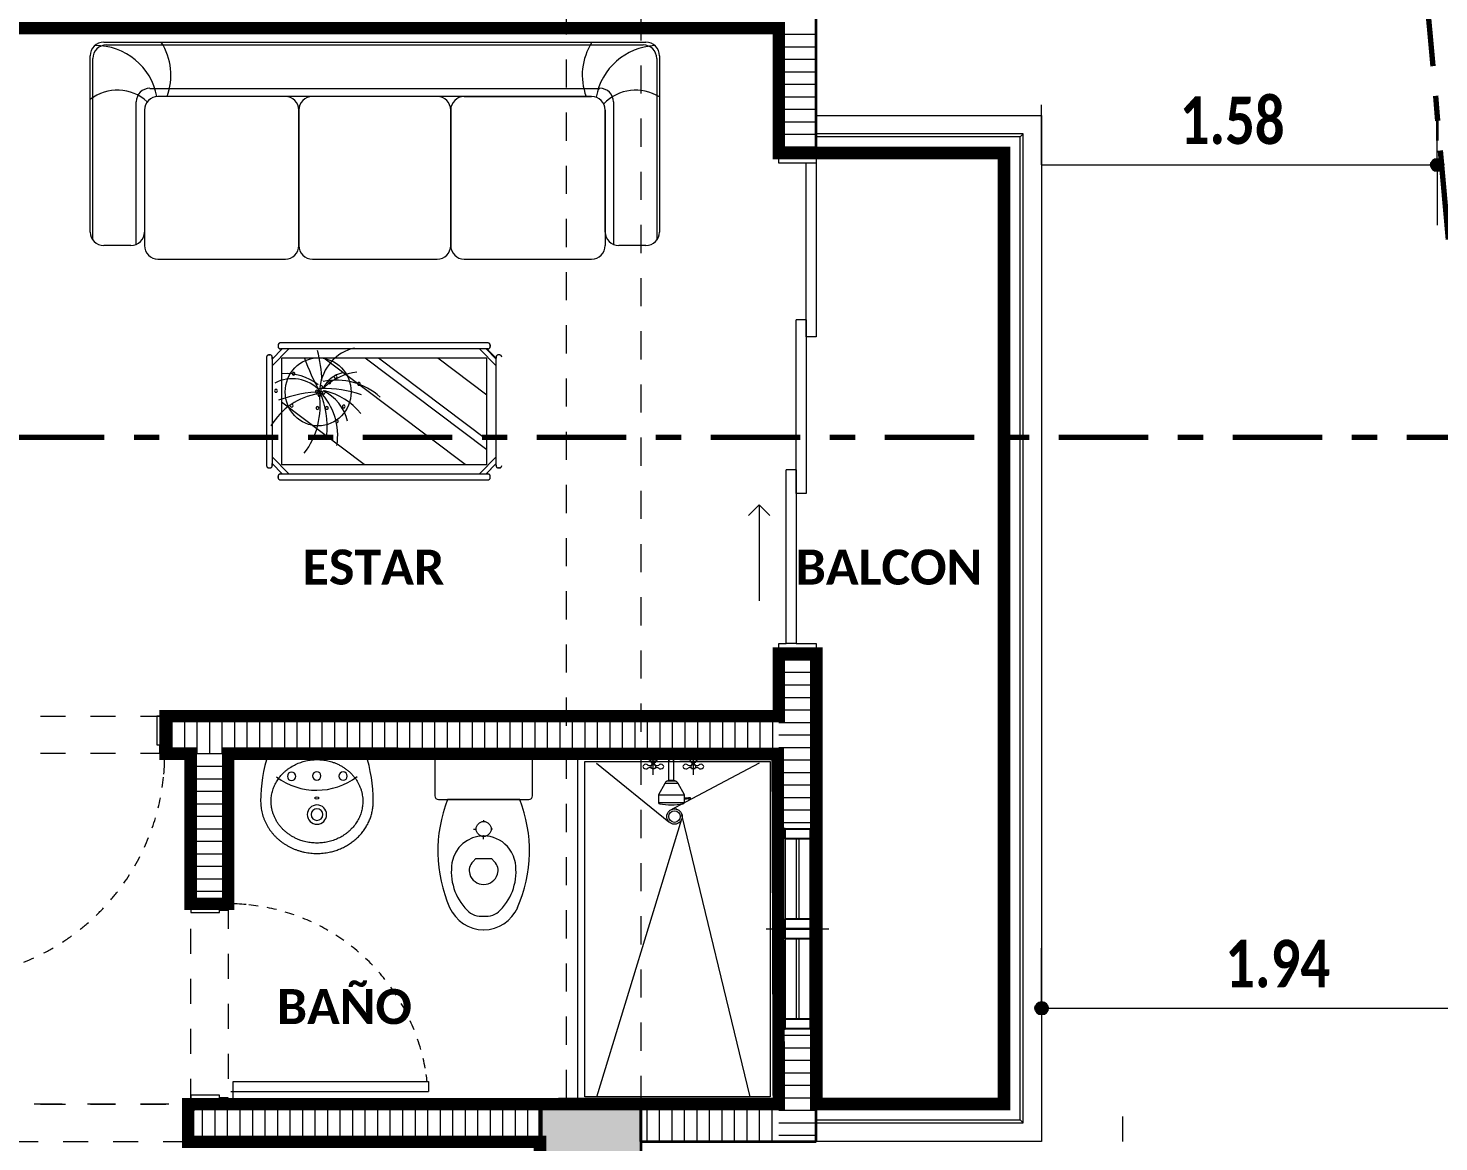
# Model space of a CAD drawing. Header units: metres. Extents: x -144 to 1000, y -717 to 29.
# Drawn here: x 844.81 to 850.45, y -557.42 to -552.97 of the extents above; entities that cross this region are included whole.
import ezdxf

# ---------------------------------------------------------------- set-up
doc = ezdxf.new("R2010")
doc.units = ezdxf.units.M
for name, pattern in [('Basculante', [0.11625, 0.075, -0.04125]), ('basculante modificado', [0.18, 0.1125, -0.0675]), ('Dash Dot 3_16_', [0.595313, 0.357187, -0.119063, 0, -0.119063]), ('Trazo', [0.45, 0.225, -0.225])]:
    doc.linetypes.add(name, pattern=pattern)
doc.layers.get('0').update_dxf_attribs({"color": 1})
doc.layers.add('00-MEDICION', color=30, linetype='Continuous')
for name, color, linetype, lineweight in [('A-ANNO-DIMS', 1, 'Continuous', 9), ('A-DETL', 1, 'Continuous', 9), ('A-DETL-GENF', 1, 'Continuous', 9), ('A-DETL-MEDM', 1, 'Continuous', 30), ('A-DOOR', 1, 'Continuous', 9), ('A-DOOR-FRAM', 1, 'Continuous', 9), ('A-DOOR-HDLN', 1, 'Trazo', 20), ('A-FLOR-HRAL', 1, 'Continuous', 9), ('A-GLAZ', 1, 'Continuous', 9), ('A-WALL', 4, 'Continuous', 9), ('G-ANNO-SYMB', 1, 'Continuous', 9), ('G-ANNO-TEXT', 2, 'Continuous', 9), ('I-FURN', 2, 'Continuous', 9), ('P-SANR-FIXT', 1, 'Continuous', 9), ('S-COLS', 7, 'Continuous', 9)]:
    doc.layers.add(name, color=color, linetype=linetype, lineweight=lineweight)
doc.layers.add('A-WALL-PATT', color=7, linetype='Continuous', lineweight=35, true_color=0x9c9c9c)
doc.styles.add('Calibri_B', font='calibrib.ttf', dxfattribs={"height": 0.165})
doc.styles.add('Calibri_B_7', font='calibrib.ttf', dxfattribs={"width": 0.8, "height": 0.18})

# ---------------------------------------------------------------- blocks, each defined once
blk = doc.blocks.new('H')
at = {"layer": 'S-COLS', "true_color": 0x5c5c5c}
h = blk.add_hatch(color=251, dxfattribs=at)
h.paths.add_polyline_path([(850.9115, -509.2755), (851.4115, -509.2755), (851.4115, -508.3755), (850.9115, -508.3755), (850.9115, -508.8647)])
h.paths.add_polyline_path([(833.1867, -509.2755), (833.6117, -509.2755), (833.6117, -508.3755), (833.1117, -508.3755), (833.1117, -509.2755), (833.1239, -509.2755)])
h.paths.add_polyline_path([(841.3117, -509.2754), (841.3117, -508.3754), (840.8117, -508.3754), (840.8117, -509.2754)])
h.paths.add_polyline_path([(847.6117, -501.5754), (847.6118, -501.5754), (847.6115, -498.4254), (847.1118, -498.4255), (847.1118, -501.5754), (847.4617, -501.5754)])
h.paths.add_polyline_path([(833.4615, -501.5754), (833.6116, -501.5754), (833.6116, -500.8755), (833.1116, -500.8755), (833.1116, -501.5754), (833.4596, -501.5754)])
h.paths.add_polyline_path([(839.0113, -501.5754), (839.0117, -501.5752), (839.0113, -501.0755), (837.3115, -501.0755), (837.3115, -498.9255), (839.0118, -498.9255), (839.0113, -498.4255), (837.0115, -498.4256), (837.0116, -501.5754), (838.8616, -501.5754)])
h.paths.add_polyline_path([(840.8117, -501.5754), (841.3117, -501.5754), (841.3117, -500.6754), (840.8117, -500.6754), (840.8117, -501.4679)])
h.paths.add_polyline_path([(851.0118, -501.5754), (851.4118, -501.5754), (851.4118, -500.8755), (851.0118, -500.8755), (851.0118, -501.4679)])
h.paths.add_polyline_path([(841.1617, -499.3255), (841.3118, -499.3255), (841.3118, -498.4255), (840.8118, -498.4255), (840.8118, -499.3255), (841.0117, -499.3255)])
h.paths.add_polyline_path([(833.1115, -499.1255), (833.6115, -499.1255), (833.6115, -498.4244), (833.1115, -498.4255), (833.1115, -498.636)])
h.paths.add_polyline_path([(851.2874, -499.1255), (851.4118, -499.1255), (851.4118, -498.4244), (851.0118, -498.4255), (851.0118, -499.1255), (851.2617, -499.1255)])
h.paths.add_polyline_path([(841.0117, -490.4255), (841.3117, -490.4255), (841.3117, -489.5255), (840.8117, -489.5255), (840.8117, -490.4255)])
h.paths.add_polyline_path([(851.4117, -490.4255), (851.4117, -489.5255), (850.9117, -489.5255), (850.9117, -490.4255), (851.3467, -490.4255)])
h.paths.add_polyline_path([(833.3117, -489.8255), (834.2117, -489.8255), (834.2117, -489.3255), (833.3117, -489.3255), (833.3117, -489.7155)])
at = {"layer": 'A-DETL', "color": 7, "linetype": 'Dash Dot 3_16_', "lineweight": 70}
blk.add_line((853.8068, -485.6102), (856.2072, -512.684), dxfattribs=at)
at = {"layer": 'A-DETL', "color": 7, "linetype": 'basculante modificado'}
for p, q in [((851.1117, -490.4255), (851.1117, -498.4244)), ((851.4117, -498.4244), (851.4117, -490.4255)), ((851.0111, -498.4254), (847.6117, -498.4254))]:
    blk.add_line(p, q, dxfattribs=at)
at = {"layer": 'A-DETL', "color": 253, "true_color": 0xb6b6b6}
for p, q in [((852.1116, -495.0755), (852.1116, -495.1755)), ((853.3356, -498.4744), (853.3356, -498.5744))]:
    blk.add_line(p, q, dxfattribs=at)
at = {"layer": 'A-DETL-GENF', "linetype": 'Basculante'}
for p, q in [((848.6116, -496.8744), (849.5116, -496.8744)), ((849.5116, -496.8744), (849.5116, -497.0244)), ((849.5116, -497.0244), (848.6116, -497.0244)), ((849.6116, -498.4244), (849.6116, -497.6244)), ((849.6116, -497.6244), (849.7616, -497.6244)), ((849.7616, -497.6244), (849.7616, -498.4244)), ((848.6116, -498.4254), (849.6016, -498.4254)), ((849.7616, -498.4244), (849.6116, -498.4244)), ((849.6016, -498.5754), (848.6116, -498.5754))]:
    blk.add_line(p, q, dxfattribs=at)
at = {"layer": 'A-DETL-GENF', "lineweight": 25}
for p, q in [((851.9867, -497.3244), (852.0867, -497.3244)), ((851.9867, -497.3644), (851.9867, -497.3244)), ((852.0867, -497.3244), (852.0867, -497.3644)), ((852.0867, -497.3644), (851.9867, -497.3644)), ((851.9867, -497.6844), (852.0867, -497.6844)), ((851.9867, -497.7244), (851.9867, -497.6844)), ((851.9867, -497.7244), (852.0867, -497.7244)), ((851.9867, -497.7644), (851.9867, -497.7244)), ((852.0867, -497.7244), (851.9867, -497.7244)), ((852.0867, -497.6844), (852.0867, -497.7244)), ((852.0867, -497.7244), (852.0867, -497.7644)), ((852.0867, -497.7644), (851.9867, -497.7644)), ((851.9867, -498.0844), (852.0867, -498.0844)), ((851.9867, -498.1244), (851.9867, -498.0844)), ((852.0867, -498.1244), (851.9867, -498.1244)), ((852.0867, -498.0844), (852.0867, -498.1244))]:
    blk.add_line(p, q, dxfattribs=at)
at = {"layer": 'A-DETL-GENF'}
for p, q in [((851.9867, -497.3644), (851.9867, -497.6844)), ((852.0317, -497.3644), (852.0317, -497.6844)), ((852.0417, -497.3644), (852.0417, -497.6844)), ((852.0867, -497.3644), (852.0867, -497.6844)), ((851.9867, -497.7644), (851.9867, -498.0844)), ((852.0317, -497.7644), (852.0317, -498.0844)), ((852.0417, -497.7644), (852.0417, -498.0844)), ((852.0867, -497.7644), (852.0867, -498.0844))]:
    blk.add_line(p, q, dxfattribs=at)
at = {"layer": 'A-DETL-MEDM'}
blk.add_line((849.6016, -498.4254), (849.6016, -498.5754), dxfattribs=at)
at = {"layer": 'A-DOOR'}
for p, q in [((851.8831, -496.03), (851.8406, -496.0725)), ((851.8831, -496.03), (851.9255, -496.0725)), ((851.8831, -496.03), (851.8831, -496.4134)), ((849.7616, -498.4244), (849.6116, -498.4244))]:
    blk.add_line(p, q, dxfattribs=at)
at = {"layer": 'A-DOOR', "lineweight": 15}
for p, q in [((849.7816, -498.3344), (850.5616, -498.3344)), ((849.7816, -498.4094), (849.7816, -498.3344)), ((850.5616, -498.3344), (850.5616, -498.3744)), ((849.7716, -498.3744), (850.5616, -498.3744)), ((849.7716, -498.4094), (849.7816, -498.4094)), ((849.7716, -498.4244), (849.7716, -498.4094))]:
    blk.add_line(p, q, dxfattribs=at)
at = {"layer": 'A-DOOR'}
for centre, radius, start, end in [((848.6131, -497.0265), 0.8947, 354.8602, 0), ((848.6131, -497.0265), 0.8947, 351.4009, 354.0571), ((848.6131, -497.0265), 0.8947, 346.0919, 348.7462), ((848.6131, -497.0265), 0.8947, 340.7809, 343.4371), ((848.6131, -497.0265), 0.8947, 335.4605, 338.1223), ((848.6131, -497.0265), 0.8947, 330.1233, 332.7944), ((848.6131, -497.0265), 0.8947, 324.7622, 327.4462), ((848.6131, -497.0265), 0.8947, 319.3702, 322.0705), ((849.7616, -498.4244), 0.8, 84.8602, 90), ((848.6131, -497.0265), 0.8947, 313.9406, 316.6605), ((849.7616, -498.4244), 0.8, 81.4009, 84.0571), ((849.7616, -498.4244), 0.8, 76.0919, 78.7462), ((849.7616, -498.4244), 0.8, 70.7809, 73.4371), ((849.7616, -498.4244), 0.8, 65.4605, 68.1223), ((848.6131, -497.0265), 0.8947, 308.4672, 311.2097), ((849.7616, -498.4244), 0.8, 60.1233, 62.7944), ((848.6131, -497.0265), 0.8947, 302.9441, 305.7122), ((849.7616, -498.4244), 0.8, 54.7622, 57.4462), ((849.7616, -498.4244), 0.8, 49.3702, 52.0705), ((848.6131, -497.0265), 0.8947, 291.7283, 294.5549), ((848.6131, -497.0265), 0.8947, 297.366, 300.1622), ((849.7616, -498.4244), 0.8, 43.9406, 46.6605), ((849.7616, -498.4244), 0.8, 38.4672, 41.2097), ((849.7616, -498.4244), 0.8, 32.9441, 35.7122), ((849.7616, -498.4244), 0.8, 27.366, 30.1622), ((849.7616, -498.4244), 0.8, 21.7283, 24.5549), ((849.7616, -498.4244), 0.8, 15.8316, 18.8857), ((849.7616, -498.4244), 0.8, 10.2582, 13.1511), ((849.7616, -498.4244), 0.8, 10.2582, 13.1511), ((849.7616, -498.4244), 0.8, 6.4594, 8.45)]:
    blk.add_arc(centre, radius, start, end, dxfattribs=at)
at = {"layer": 'A-DOOR-FRAM'}
for p, q in [((851.9617, -494.6644), (851.9617, -494.6244)), ((852.1117, -494.6244), (852.1117, -494.6644)), ((852.0717, -494.6644), (851.9617, -494.6644)), ((851.9617, -496.5844), (851.9917, -496.5844)), ((851.9617, -496.6244), (851.9617, -496.5844)), ((852.0317, -496.5844), (852.1117, -496.5844)), ((852.1117, -496.5844), (852.1117, -496.6244)), ((849.5116, -496.8744), (849.4766, -496.8744)), ((849.4766, -496.8744), (849.4766, -496.9894)), ((849.4766, -496.9894), (849.4866, -496.9894)), ((849.4866, -496.9894), (849.4866, -497.0244)), ((849.4866, -497.0244), (849.5116, -497.0244)), ((849.6116, -497.6244), (849.6116, -497.6594)), ((849.7616, -497.6494), (849.7616, -497.6244)), ((849.6116, -497.6594), (849.7266, -497.6594)), ((849.7266, -497.6594), (849.7266, -497.6494)), ((849.7266, -497.6494), (849.7616, -497.6494)), ((849.6116, -498.3894), (849.6116, -498.4244)), ((849.7266, -498.3894), (849.6116, -498.3894)), ((849.7266, -498.3994), (849.7266, -498.3894)), ((849.7616, -498.3994), (849.7266, -498.3994)), ((849.7616, -498.4244), (849.7616, -498.3994))]:
    blk.add_line(p, q, dxfattribs=at)
at = {"layer": 'A-DOOR-FRAM', "lineweight": 5}
for p, q in [((852.0717, -495.3586), (852.0717, -494.6644)), ((852.1117, -494.6644), (852.0717, -494.6644)), ((852.1117, -494.6644), (852.1117, -495.3586)), ((852.0317, -495.9853), (852.0317, -495.2911)), ((852.0717, -495.2911), (852.0317, -495.2911)), ((852.0717, -495.2911), (852.0717, -495.9853)), ((852.1117, -495.3586), (852.0717, -495.3586)), ((851.9917, -496.5844), (851.9917, -495.8903)), ((852.0317, -495.8903), (851.9917, -495.8903)), ((852.0317, -495.8903), (852.0317, -496.5844)), ((852.0717, -495.9853), (852.0317, -495.9853)), ((852.0317, -496.5844), (851.9917, -496.5844))]:
    blk.add_line(p, q, dxfattribs=at)
at = {"layer": 'A-DOOR-HDLN'}
for p, q in [((849.5116, -496.8744), (849.5116, -497.0244)), ((849.6116, -497.6244), (849.7616, -497.6244))]:
    blk.add_line(p, q, dxfattribs=at)
at = {"layer": 'A-FLOR-HRAL'}
for p, q in [((852.9378, -494.5484), (852.1117, -494.5484)), ((852.9258, -494.5604), (852.1117, -494.5604)), ((852.9258, -494.5604), (852.9378, -494.5484)), ((852.9258, -498.4884), (852.9258, -494.5604)), ((852.9378, -498.5004), (852.9378, -494.5484)), ((852.1117, -498.4884), (852.9258, -498.4884)), ((852.1117, -498.5004), (852.9378, -498.5004)), ((852.9258, -498.4884), (852.9378, -498.5004))]:
    blk.add_line(p, q, dxfattribs=at)
at = {"layer": 'A-GLAZ'}
for p, q in [((852.0867, -497.3244), (851.9867, -497.3244)), ((851.9867, -497.3244), (851.9867, -497.7244)), ((852.0867, -497.7244), (852.0867, -497.3244)), ((851.9117, -497.7244), (852.1617, -497.7244)), ((852.0867, -497.7244), (851.9867, -497.7244)), ((851.9867, -497.7244), (851.9867, -498.1244)), ((852.0867, -497.7244), (851.9867, -497.7244)), ((852.0867, -498.1244), (852.0867, -497.7244)), ((852.0867, -498.1244), (851.9867, -498.1244))]:
    blk.add_line(p, q, dxfattribs=at)
at = {"layer": 'A-WALL', "lineweight": 35}
for p, q in [((852.1117, -494.6244), (852.1117, -493.8257)), ((848.8128, -494.1257), (851.9617, -494.1257)), ((851.9617, -494.1257), (851.9617, -494.6244)), ((851.9617, -494.6244), (852.1117, -494.6244)), ((851.9617, -496.6244), (851.9617, -496.8744)), ((852.1117, -496.6244), (851.9617, -496.6244)), ((852.1117, -497.3244), (852.1117, -496.6244)), ((851.9617, -496.8744), (849.5116, -496.8744)), ((849.5116, -496.8744), (849.5116, -497.0244)), ((849.5116, -497.0244), (849.6116, -497.0244)), ((849.6116, -497.0244), (849.6116, -497.6244)), ((849.7616, -497.0244), (851.9617, -497.0244)), ((849.7616, -497.6244), (849.7616, -497.0244)), ((851.9617, -497.0244), (851.9617, -497.3244)), ((851.9617, -497.3244), (851.9867, -497.3244)), ((852.0867, -497.3244), (852.1117, -497.3244)), ((849.6116, -497.6244), (849.7616, -497.6244)), ((851.9617, -498.1244), (851.9617, -498.4244)), ((851.9867, -498.1244), (851.9617, -498.1244)), ((852.1117, -498.1244), (852.0867, -498.1244)), ((852.1117, -498.5744), (852.1117, -498.1244)), ((849.6116, -498.4254), (849.6016, -498.4254)), ((849.6116, -498.4244), (849.6116, -498.4254)), ((849.7616, -498.4244), (849.6116, -498.4244)), ((849.7616, -498.4254), (849.7616, -498.4244)), ((851.0074, -498.4254), (849.7616, -498.4254)), ((851.0074, -498.5754), (851.0074, -498.4254)), ((851.9617, -498.4244), (851.4091, -498.4244)), ((851.4091, -498.4244), (851.4091, -498.5744)), ((849.6016, -498.5754), (851.0074, -498.5754)), ((851.4091, -498.5744), (852.1117, -498.5744))]:
    blk.add_line(p, q, dxfattribs=at)
at = {"layer": 'A-WALL'}
for p, q in [((852.1117, -494.4744), (853.0118, -494.4744)), ((853.0118, -494.4744), (853.0118, -498.5744)), ((852.8618, -494.6244), (852.1117, -494.6244)), ((852.8618, -498.4244), (852.8618, -494.6244)), ((851.9617, -498.1244), (851.9617, -497.3244)), ((852.1117, -497.3244), (852.1117, -498.1244)), ((852.1117, -498.4244), (852.8618, -498.4244)), ((853.0118, -498.5744), (852.1117, -498.5744))]:
    blk.add_line(p, q, dxfattribs=at)
at = {"layer": 'A-WALL-PATT', "color": 8, "lineweight": 5, "true_color": 0x727272}
for p, q in [((851.9617, -494.1496), (852.1117, -494.1496)), ((851.9617, -494.1996), (852.1117, -494.1996)), ((851.9617, -494.2496), (852.1117, -494.2496)), ((851.9617, -494.2996), (852.1117, -494.2996)), ((851.9617, -494.3496), (852.1117, -494.3496)), ((851.9617, -494.3996), (852.1117, -494.3996)), ((851.9617, -494.4496), (852.1117, -494.4496)), ((851.9617, -494.4996), (852.1117, -494.4996)), ((851.9617, -494.5496), (852.1117, -494.5496)), ((851.9617, -494.5996), (852.1117, -494.5996)), ((851.9617, -496.6496), (852.1117, -496.6496)), ((851.9617, -496.6996), (852.1117, -496.6996)), ((851.9617, -496.7496), (852.1117, -496.7496)), ((851.9617, -496.7996), (852.1117, -496.7996)), ((849.5363, -496.8744), (849.5363, -497.0244)), ((849.5863, -496.8744), (849.5863, -497.0244)), ((849.6363, -496.8744), (849.6363, -497.0244)), ((849.6863, -496.8744), (849.6863, -497.0244)), ((849.7363, -496.8744), (849.7363, -497.0244)), ((849.7863, -496.8744), (849.7863, -497.0244)), ((849.8363, -496.8744), (849.8363, -497.0244)), ((849.8863, -496.8744), (849.8863, -497.0244)), ((849.9363, -496.8744), (849.9363, -497.0244)), ((849.9863, -496.8744), (849.9863, -497.0244)), ((850.0363, -496.8744), (850.0363, -497.0244)), ((850.0863, -496.8744), (850.0863, -497.0244)), ((850.1363, -496.8744), (850.1363, -497.0244)), ((850.1863, -496.8744), (850.1863, -497.0244)), ((850.2363, -496.8744), (850.2363, -497.0244)), ((850.2863, -496.8744), (850.2863, -497.0244)), ((850.3363, -496.8744), (850.3363, -497.0244)), ((850.3863, -496.8744), (850.3863, -497.0244)), ((850.4363, -496.8744), (850.4363, -497.0244)), ((850.4863, -496.8744), (850.4863, -497.0244)), ((850.5363, -496.8744), (850.5363, -497.0244)), ((850.5863, -496.8744), (850.5863, -497.0244)), ((850.6363, -496.8744), (850.6363, -497.0244)), ((850.6863, -496.8744), (850.6863, -497.0244)), ((850.7363, -496.8744), (850.7363, -497.0244)), ((850.7863, -496.8744), (850.7863, -497.0244)), ((850.8363, -496.8744), (850.8363, -497.0244)), ((850.8863, -496.8744), (850.8863, -497.0244)), ((850.9363, -496.8744), (850.9363, -497.0244)), ((850.9863, -496.8744), (850.9863, -497.0244)), ((851.0363, -496.8744), (851.0363, -497.0244)), ((851.0863, -496.8744), (851.0863, -497.0244)), ((851.1363, -496.8744), (851.1363, -497.0244)), ((851.1863, -496.8744), (851.1863, -497.0244)), ((851.2363, -496.8744), (851.2363, -497.0244)), ((851.2863, -496.8744), (851.2863, -497.0244)), ((851.3363, -496.8744), (851.3363, -497.0244)), ((851.3863, -496.8744), (851.3863, -497.0244)), ((851.4363, -496.8744), (851.4363, -497.0244)), ((851.4863, -496.8744), (851.4863, -497.0244)), ((851.5363, -496.8744), (851.5363, -497.0244)), ((851.5863, -496.8744), (851.5863, -497.0244)), ((851.6363, -496.8744), (851.6363, -497.0244)), ((851.6863, -496.8744), (851.6863, -497.0244)), ((851.7363, -496.8744), (851.7363, -497.0244)), ((851.7863, -496.8744), (851.7863, -497.0244)), ((851.8363, -496.8744), (851.8363, -497.0244)), ((851.8863, -496.8744), (851.8863, -497.0244)), ((851.9363, -496.8744), (851.9363, -497.0244)), ((851.9617, -496.8496), (852.1117, -496.8496)), ((851.9617, -496.8996), (852.1117, -496.8996)), ((851.9617, -496.9496), (852.1117, -496.9496)), ((851.9617, -496.9996), (852.1117, -496.9996)), ((849.6116, -497.0246), (849.7616, -497.0246)), ((851.9617, -497.0496), (852.1117, -497.0496)), ((849.6116, -497.0746), (849.7616, -497.0746)), ((851.9617, -497.0996), (852.1117, -497.0996)), ((849.6116, -497.1246), (849.7616, -497.1246)), ((849.6116, -497.1746), (849.7616, -497.1746)), ((851.9617, -497.1496), (852.1117, -497.1496)), ((849.6116, -497.2246), (849.7616, -497.2246)), ((851.9617, -497.1996), (852.1117, -497.1996)), ((849.6116, -497.2746), (849.7616, -497.2746)), ((851.9617, -497.2496), (852.1117, -497.2496)), ((849.6116, -497.3246), (849.7616, -497.3246)), ((851.9617, -497.2996), (852.1117, -497.2996)), ((849.6116, -497.3746), (849.7616, -497.3746)), ((849.6116, -497.4246), (849.7616, -497.4246)), ((849.6116, -497.4746), (849.7616, -497.4746)), ((849.6116, -497.5246), (849.7616, -497.5246)), ((849.6116, -497.5746), (849.7616, -497.5746)), ((851.9617, -498.1496), (852.1117, -498.1496)), ((851.9617, -498.1996), (852.1117, -498.1996)), ((851.9617, -498.2496), (852.1117, -498.2496)), ((851.9617, -498.2996), (852.1117, -498.2996)), ((851.9617, -498.3496), (852.1117, -498.3496)), ((851.9617, -498.3996), (852.1117, -498.3996)), ((849.6093, -498.5754), (849.6093, -498.4255)), ((849.6593, -498.5754), (849.6593, -498.4255)), ((849.7093, -498.5754), (849.7093, -498.4255)), ((849.7593, -498.5754), (849.7593, -498.4255)), ((849.8093, -498.5754), (849.8093, -498.4255)), ((849.8593, -498.5754), (849.8593, -498.4255)), ((849.9093, -498.5754), (849.9093, -498.4255)), ((849.9593, -498.5754), (849.9593, -498.4255)), ((850.0093, -498.5754), (850.0093, -498.4255)), ((850.0593, -498.5754), (850.0593, -498.4255)), ((850.1093, -498.5754), (850.1093, -498.4255)), ((850.1593, -498.5754), (850.1593, -498.4255)), ((850.2093, -498.5754), (850.2093, -498.4255)), ((850.2593, -498.5754), (850.2593, -498.4255)), ((850.3093, -498.5754), (850.3093, -498.4255)), ((850.3593, -498.5754), (850.3593, -498.4255)), ((850.4093, -498.5754), (850.4093, -498.4255)), ((850.4593, -498.5754), (850.4593, -498.4255)), ((850.5093, -498.5754), (850.5093, -498.4255)), ((850.5593, -498.5754), (850.5593, -498.4255)), ((850.6093, -498.5754), (850.6093, -498.4254)), ((850.6593, -498.5754), (850.6593, -498.4254)), ((850.7093, -498.5754), (850.7093, -498.4254)), ((850.7593, -498.5754), (850.7593, -498.4254)), ((850.8093, -498.5754), (850.8093, -498.4254)), ((850.8593, -498.5754), (850.8593, -498.4254)), ((850.9093, -498.5754), (850.9093, -498.4254)), ((850.9593, -498.5754), (850.9593, -498.4254)), ((851.4353, -498.5744), (851.4353, -498.4254)), ((851.4853, -498.5744), (851.4853, -498.4254)), ((851.5353, -498.5744), (851.5353, -498.4253)), ((851.5853, -498.5744), (851.5853, -498.4252)), ((851.6353, -498.5744), (851.6353, -498.4251)), ((851.6853, -498.5744), (851.6853, -498.425)), ((851.7353, -498.5744), (851.7353, -498.4249)), ((851.7853, -498.5744), (851.7853, -498.4248)), ((851.8353, -498.5744), (851.8353, -498.4247)), ((851.8853, -498.5744), (851.8853, -498.4246)), ((851.9353, -498.5744), (851.9353, -498.4245)), ((851.9617, -498.4496), (852.1117, -498.4496)), ((851.9617, -498.4996), (852.1117, -498.4996)), ((851.9617, -498.5496), (852.1117, -498.5496))]:
    blk.add_line(p, q, dxfattribs=at)
at = {"layer": 'G-ANNO-SYMB', "linetype": 'Dash Dot 3_16_', "lineweight": 70}
blk.add_line((846.8229, -495.7599), (855.6689, -495.7599), dxfattribs=at)
at = {"layer": 'I-FURN'}
for p, q in [((849.2642, -494.1818), (851.4305, -494.1818)), ((849.21, -494.9401), (849.21, -494.236)), ((849.275, -494.1927), (851.4197, -494.1927)), ((851.4847, -494.236), (851.4847, -494.9401)), ((849.2208, -494.9725), (849.2208, -494.2468)), ((851.4739, -494.2468), (851.4739, -494.9725)), ((849.4483, -494.366), (851.2464, -494.366)), ((851.2139, -494.3985), (849.4808, -494.3985)), ((850.7048, -494.3985), (851.2139, -494.3985)), ((849.3942, -494.9897), (849.3942, -494.4201)), ((849.4267, -494.4526), (849.4267, -494.9942)), ((850.0441, -494.9942), (850.0441, -494.4526)), ((850.0441, -494.4526), (850.0441, -494.9942)), ((850.6507, -494.9942), (850.6507, -494.4526)), ((850.6507, -494.4526), (850.6507, -494.9942)), ((851.2681, -494.4526), (851.2681, -494.9942)), ((851.2681, -494.9401), (851.2681, -494.4526)), ((851.3006, -494.4201), (851.3006, -494.9897)), ((849.3725, -494.9942), (849.2642, -494.9942)), ((851.4305, -494.9942), (851.3222, -494.9942)), ((849.4808, -495.0484), (849.9899, -495.0484)), ((850.0982, -495.0484), (850.5965, -495.0484)), ((850.7048, -495.0484), (851.2139, -495.0484)), ((849.9777, -495.4069), (849.9375, -495.4484)), ((850.0035, -495.4069), (849.9375, -495.4751)), ((849.9777, -495.4069), (849.9375, -495.4484)), ((849.961, -495.3911), (849.9609, -495.3927)), ((849.9609, -495.3927), (849.9609, -495.3974)), ((849.9609, -495.3927), (849.9609, -495.3974)), ((849.9609, -495.3974), (849.961, -495.3991)), ((849.9614, -495.3895), (849.961, -495.3911)), ((849.961, -495.3991), (849.9614, -495.4007)), ((849.9621, -495.388), (849.9614, -495.3895)), ((849.9614, -495.4007), (849.9621, -495.4022)), ((849.963, -495.3866), (849.9621, -495.388)), ((849.9621, -495.4022), (849.963, -495.4035)), ((849.9641, -495.3855), (849.963, -495.3866)), ((849.963, -495.4035), (849.9641, -495.4047)), ((849.9654, -495.3845), (849.9641, -495.3855)), ((849.9641, -495.4047), (849.9654, -495.4056)), ((849.9669, -495.3838), (849.9654, -495.3845)), ((849.9654, -495.4056), (849.9669, -495.4063)), ((849.9684, -495.3834), (849.9669, -495.3838)), ((849.9669, -495.4063), (849.9684, -495.4067)), ((849.97, -495.3833), (849.9684, -495.3834)), ((849.9684, -495.4067), (849.97, -495.4069)), ((850.7994, -495.3833), (849.97, -495.3833)), ((850.7994, -495.3833), (849.97, -495.3833)), ((850.7994, -495.4069), (849.97, -495.4069)), ((849.97, -495.4069), (849.9777, -495.4069)), ((850.7659, -495.4069), (850.8318, -495.4751)), ((850.7917, -495.4069), (850.8318, -495.4484)), ((850.8318, -495.4442), (850.7945, -495.4069)), ((850.7945, -495.4069), (850.7994, -495.4069)), ((850.8318, -495.4442), (850.7945, -495.4069)), ((850.801, -495.3834), (850.7994, -495.3833)), ((850.7994, -495.4069), (850.801, -495.4067)), ((850.8025, -495.3838), (850.801, -495.3834)), ((850.801, -495.4067), (850.8025, -495.4063)), ((850.8039, -495.3845), (850.8025, -495.3838)), ((850.8025, -495.4063), (850.8039, -495.4056)), ((850.8052, -495.3855), (850.8039, -495.3845)), ((850.8039, -495.4056), (850.8052, -495.4047)), ((850.8064, -495.3866), (850.8052, -495.3855)), ((850.8052, -495.4047), (850.8064, -495.4035)), ((850.8073, -495.388), (850.8064, -495.3866)), ((850.8064, -495.4035), (850.8073, -495.4022)), ((850.808, -495.3895), (850.8073, -495.388)), ((850.8073, -495.4022), (850.808, -495.4007)), ((850.8084, -495.3911), (850.808, -495.3895)), ((850.808, -495.4007), (850.8084, -495.3991)), ((850.8085, -495.3927), (850.8084, -495.3911)), ((850.8084, -495.3991), (850.8085, -495.3974)), ((850.8085, -495.3927), (850.8085, -495.3974)), ((850.8085, -495.3974), (850.8085, -495.3927)), ((849.9148, -495.4388), (849.9147, -495.4404)), ((849.9147, -495.4404), (849.9147, -495.8735)), ((849.9147, -495.4404), (849.9147, -495.8735)), ((849.9153, -495.4372), (849.9148, -495.4388)), ((849.9159, -495.4357), (849.9153, -495.4372)), ((849.9168, -495.4344), (849.9159, -495.4357)), ((849.918, -495.4332), (849.9168, -495.4344)), ((849.9193, -495.4323), (849.918, -495.4332)), ((849.9207, -495.4316), (849.9193, -495.4323)), ((849.9222, -495.4311), (849.9207, -495.4316)), ((849.9238, -495.431), (849.9222, -495.4311)), ((849.9238, -495.431), (849.9284, -495.431)), ((849.9284, -495.431), (849.9238, -495.431)), ((849.93, -495.4311), (849.9284, -495.431)), ((849.9315, -495.4316), (849.93, -495.4311)), ((849.933, -495.4323), (849.9315, -495.4316)), ((849.9343, -495.4332), (849.933, -495.4323)), ((849.9354, -495.4344), (849.9343, -495.4332)), ((849.9363, -495.4357), (849.9354, -495.4344)), ((849.937, -495.4372), (849.9363, -495.4357)), ((849.9374, -495.4388), (849.937, -495.4372)), ((849.9375, -495.4404), (849.9374, -495.4388)), ((849.9375, -495.4404), (849.9375, -495.8735)), ((849.9375, -495.4484), (849.9375, -495.4404)), ((849.974, -495.4446), (849.974, -495.8693)), ((850.7953, -495.4446), (849.974, -495.4446)), ((850.7084, -495.8693), (850.1431, -495.4446)), ((850.7953, -495.8104), (850.3084, -495.4446)), ((850.7953, -495.7699), (850.3624, -495.4446)), ((850.7953, -495.5918), (850.5994, -495.4446)), ((850.7953, -495.8693), (850.7953, -495.4446)), ((850.832, -495.4388), (850.8318, -495.4404)), ((850.8318, -495.8735), (850.8318, -495.4404)), ((850.8318, -495.4404), (850.8318, -495.4442)), ((850.8324, -495.4372), (850.832, -495.4388)), ((850.8331, -495.4357), (850.8324, -495.4372)), ((850.834, -495.4344), (850.8331, -495.4357)), ((850.8351, -495.4332), (850.834, -495.4344)), ((850.8364, -495.4323), (850.8351, -495.4332)), ((850.8379, -495.4316), (850.8364, -495.4323)), ((850.8394, -495.4311), (850.8379, -495.4316)), ((850.841, -495.431), (850.8394, -495.4311)), ((850.8455, -495.431), (850.841, -495.431)), ((850.8455, -495.431), (850.841, -495.431)), ((850.8471, -495.4311), (850.8455, -495.431)), ((850.8487, -495.4316), (850.8471, -495.4311)), ((850.8501, -495.4323), (850.8487, -495.4316)), ((850.8514, -495.4332), (850.8501, -495.4323)), ((850.8525, -495.4344), (850.8514, -495.4332)), ((850.141, -495.5655), (850.1697, -495.5369)), ((850.305, -495.8693), (849.974, -495.6207)), ((850.1235, -495.6427), (850.1187, -495.6379)), ((849.9147, -495.8735), (849.9148, -495.8751)), ((849.9148, -495.8751), (849.9153, -495.8767)), ((849.9153, -495.8767), (849.9159, -495.8782)), ((849.9159, -495.8782), (849.9168, -495.8795)), ((849.9354, -495.8795), (849.9363, -495.8782)), ((849.9363, -495.8782), (849.937, -495.8767)), ((849.937, -495.8767), (849.9374, -495.8751)), ((849.9374, -495.8751), (849.9375, -495.8735)), ((850.0035, -495.907), (849.9375, -495.8388)), ((849.9777, -495.907), (849.9375, -495.8655)), ((849.9375, -495.8655), (849.9777, -495.907)), ((849.9375, -495.8735), (849.9375, -495.8655)), ((849.974, -495.8693), (850.7953, -495.8693)), ((850.7659, -495.907), (850.8318, -495.8388)), ((850.7917, -495.907), (850.8318, -495.8655)), ((850.7917, -495.907), (850.8285, -495.869)), ((850.8318, -495.8724), (850.8285, -495.869)), ((850.8285, -495.869), (850.8318, -495.8724)), ((850.8318, -495.8724), (850.8318, -495.8735)), ((850.8318, -495.8735), (850.832, -495.8751)), ((850.832, -495.8751), (850.8324, -495.8767)), ((850.8324, -495.8767), (850.8331, -495.8782)), ((850.8331, -495.8782), (850.834, -495.8795)), ((849.9168, -495.8795), (849.918, -495.8807)), ((849.918, -495.8807), (849.9193, -495.8816)), ((849.9193, -495.8816), (849.9207, -495.8823)), ((849.9207, -495.8823), (849.9222, -495.8828)), ((849.9222, -495.8828), (849.9238, -495.8829)), ((849.9238, -495.8829), (849.9284, -495.8829)), ((849.9238, -495.8829), (849.9284, -495.8829)), ((849.9284, -495.8829), (849.93, -495.8828)), ((849.93, -495.8828), (849.9315, -495.8823)), ((849.9315, -495.8823), (849.933, -495.8816)), ((849.933, -495.8816), (849.9343, -495.8807)), ((849.9343, -495.8807), (849.9354, -495.8795)), ((849.961, -495.9148), (849.9609, -495.9165)), ((849.9609, -495.9212), (849.9609, -495.9165)), ((849.9609, -495.9165), (849.9609, -495.9212)), ((849.9609, -495.9212), (849.961, -495.9228)), ((849.9614, -495.9132), (849.961, -495.9148)), ((849.961, -495.9228), (849.9614, -495.9244)), ((849.9621, -495.9118), (849.9614, -495.9132)), ((849.9614, -495.9244), (849.9621, -495.9259)), ((849.963, -495.9104), (849.9621, -495.9118)), ((849.9621, -495.9259), (849.963, -495.9273)), ((849.9641, -495.9092), (849.963, -495.9104)), ((849.963, -495.9273), (849.9641, -495.9284)), ((849.9654, -495.9083), (849.9641, -495.9092)), ((849.9641, -495.9284), (849.9654, -495.9294)), ((849.9669, -495.9076), (849.9654, -495.9083)), ((849.9654, -495.9294), (849.9669, -495.9301)), ((849.9684, -495.9072), (849.9669, -495.9076)), ((849.9669, -495.9301), (849.9684, -495.9305)), ((849.97, -495.907), (849.9684, -495.9072)), ((849.9684, -495.9305), (849.97, -495.9306)), ((849.97, -495.907), (850.7994, -495.907)), ((849.9777, -495.907), (849.97, -495.907)), ((849.97, -495.9306), (850.7994, -495.9306)), ((849.97, -495.9306), (850.7994, -495.9306)), ((850.7994, -495.907), (850.7917, -495.907)), ((850.801, -495.9072), (850.7994, -495.907)), ((850.7994, -495.9306), (850.801, -495.9305)), ((850.8025, -495.9076), (850.801, -495.9072)), ((850.801, -495.9305), (850.8025, -495.9301)), ((850.8039, -495.9083), (850.8025, -495.9076)), ((850.8025, -495.9301), (850.8039, -495.9294)), ((850.8052, -495.9092), (850.8039, -495.9083)), ((850.8039, -495.9294), (850.8052, -495.9284)), ((850.8064, -495.9104), (850.8052, -495.9092)), ((850.8052, -495.9284), (850.8064, -495.9273)), ((850.8073, -495.9118), (850.8064, -495.9104)), ((850.8064, -495.9273), (850.8073, -495.9259)), ((850.808, -495.9132), (850.8073, -495.9118)), ((850.8073, -495.9259), (850.808, -495.9244)), ((850.8084, -495.9148), (850.808, -495.9132)), ((850.808, -495.9244), (850.8084, -495.9228)), ((850.8085, -495.9165), (850.8084, -495.9148)), ((850.8084, -495.9228), (850.8085, -495.9212)), ((850.8085, -495.9212), (850.8085, -495.9165)), ((850.8085, -495.9212), (850.8085, -495.9165)), ((850.834, -495.8795), (850.8351, -495.8807)), ((850.8351, -495.8807), (850.8364, -495.8816)), ((850.8364, -495.8816), (850.8379, -495.8823)), ((850.8379, -495.8823), (850.8394, -495.8828)), ((850.8394, -495.8828), (850.841, -495.8829)), ((850.8455, -495.8829), (850.841, -495.8829)), ((850.841, -495.8829), (850.8455, -495.8829)), ((850.8455, -495.8829), (850.8471, -495.8828)), ((850.8471, -495.8828), (850.8487, -495.8823)), ((850.8487, -495.8823), (850.8501, -495.8816)), ((850.8501, -495.8816), (850.8514, -495.8807)), ((850.8514, -495.8807), (850.8525, -495.8795))]:
    blk.add_line(p, q, dxfattribs=at)
for centre, radius, start, end in [((849.2642, -494.236), 0.0542, 90, 180), ((849.2906, -494.3132), 0.2423, 339.3884, 32.8144), ((851.4186, -494.3132), 0.2423, 147.1856, 200.6116), ((851.4305, -494.236), 0.0542, 0, 90), ((849.275, -494.2468), 0.0542, 90, 180), ((849.2298, -494.4462), 0.2515, 10.9127, 90.1713), ((851.4794, -494.4462), 0.2515, 93.0298, 169.7658), ((851.4197, -494.2468), 0.0542, 0, 90), ((849.3189, -494.5489), 0.1758, 47.3819, 128.2682), ((849.4483, -494.4201), 0.0542, 90, 180), ((849.4808, -494.4526), 0.0542, 90, 180), ((849.4808, -494.4526), 0.0542, 90, 180), ((849.9899, -494.4526), 0.0542, 360, 90), ((850.0982, -494.4526), 0.0542, 90, 180), ((850.5965, -494.4526), 0.0542, 0, 90), ((850.7048, -494.4526), 0.0542, 90, 180), ((851.2139, -494.4526), 0.0542, 360, 90), ((851.2139, -494.4526), 0.0542, 360, 90), ((851.2464, -494.4201), 0.0542, 360, 90), ((851.3903, -494.5489), 0.1758, 57.5107, 136.7067), ((849.2642, -494.9401), 0.0542, 180, 270), ((849.3725, -494.9401), 0.0542, 270, 0), ((851.3222, -494.9401), 0.0542, 180, 270), ((851.4305, -494.9401), 0.0542, 270, 0), ((849.4808, -494.9942), 0.0542, 180, 270), ((849.9899, -494.9942), 0.0542, 270, 0), ((850.0982, -494.9942), 0.0542, 180, 270), ((850.5965, -494.9942), 0.0542, 270, 0), ((850.7048, -494.9942), 0.0542, 180, 270), ((851.2139, -494.9942), 0.0542, 270, 0)]:
    blk.add_arc(centre, radius, start, end, dxfattribs=at)
for centre, major_axis, start_param, end_param in [((849.97, -495.3927), (0, -0.00944), 3.141593, 4.712389), ((849.97, -495.3974), (0, -0.00944), 4.712389, 6.283185), ((849.6886, -495.5417), (0, -0.4623), 1.586321, 1.85256), ((850.3026, -495.5816), (0, -0.1818), 3.350537, 4.590383), ((850.7994, -495.3927), (0, -0.00944), 1.570796, 3.141593), ((850.7994, -495.3974), (0, -0.00944), 0, 1.570796), ((849.9238, -495.4404), (0, -0.00944), 3.141593, 4.712389), ((849.9284, -495.4404), (0, -0.00944), 1.570796, 3.141593), ((850.7619, -495.1841), (0, -0.7648), 5.055154, 5.253663), ((850.841, -495.4404), (0, -0.00944), 3.141593, 4.712389), ((850.8455, -495.4404), (0, -0.00944), 1.570796, 3.141593), ((850.0174, -495.6859), (0, -0.1593), 2.340309, 3.612991), ((849.9929, -495.7257), (0, -0.2197), 2.496592, 3.213604), ((850.0227, -495.5065), (0, -0.00566), 1.570796, 4.712389), ((850.0227, -495.5065), (0, 0.00566), 1.570796, 4.712389), ((850.2415, -495.6201), (0, -0.1191), 3.34304, 4.208161), ((850.1937, -495.8085), (0, -0.2764), 2.42633, 3.341406), ((850.3014, -495.7432), (0, -0.2443), 3.248714, 3.8614), ((850.1657, -495.5408), (0, 0.00566), 4.712389, 7.853982), ((850.1908, -495.519), (0, -0.00566), 1.570796, 4.712389), ((850.1908, -495.519), (0, 0.00566), 1.570796, 4.712389), ((850.1564, -495.8561), (0, -0.2711), 3.278814, 4.165838), ((849.9525, -495.575), (0, 0.00566), 4.712389, 7.853982), ((849.9525, -495.575), (0, -0.00566), 4.712389, 7.853982), ((850.1579, -496.1837), (0, -0.606), 3.179565, 3.481497), ((849.8323, -495.6342), (0, -0.3069), 0.9035, 1.72352), ((850.1156, -495.5782), (0, -0.00566), 1.570796, 4.712389), ((850.1156, -495.5782), (0, 0.00566), 1.570796, 4.712389), ((850.1256, -495.5906), (0, -0.00566), 1.570796, 4.712389), ((850.1256, -495.5906), (0, 0.00566), 1.570796, 4.712389), ((850.1281, -495.5719), (0, -0.00566), 1.570796, 4.712389), ((850.1281, -495.5719), (0, 0.00566), 1.570796, 4.712389), ((850.1331, -495.5595), (0, 0.00566), 4.712389, 7.853982), ((850.1331, -495.5595), (0, 0.00566), 1.570796, 4.712389), ((849.962, -495.753), (0, -0.2451), 1.40715, 2.365164), ((849.8421, -495.7186), (0, -0.3261), 1.46671, 2.005579), ((850.1465, -496.0396), (0, -0.4741), 2.81471, 3.170765), ((850.1432, -495.5812), (0, 0.00566), 4.712389, 7.853982), ((850.1432, -495.5812), (0, -0.00566), 4.712389, 7.853982), ((850.0697, -495.739), (0, -0.1796), 1.809988, 2.721046), ((850.0882, -495.8428), (0, -0.2749), 2.272827, 2.91391), ((850.1657, -495.5408), (0, -0.00566), 4.712389, 7.853982), ((850.2837, -495.547), (0, -0.00566), 1.570796, 4.712389), ((850.2837, -495.547), (0, 0.00566), 1.570796, 4.712389), ((850.0152, -495.6342), (0, 0.00566), 4.712389, 7.853982), ((850.0152, -495.6342), (0, -0.00566), 4.712389, 7.853982), ((850.1181, -495.6435), (0, -0.00566), 1.570796, 4.712389), ((850.1181, -495.6435), (0, 0.00566), 1.570796, 4.712389), ((850.1557, -495.6435), (0, -0.00566), 1.570796, 4.712389), ((850.1557, -495.6435), (0, 0.00566), 1.570796, 4.712389), ((850.2234, -495.6373), (0, 0.00566), 4.712389, 7.853982), ((850.2234, -495.6373), (0, -0.00566), 4.712389, 7.853982), ((850.1959, -495.6964), (0, -0.00566), 1.570796, 4.712389), ((850.1959, -495.6964), (0, 0.00566), 1.570796, 4.712389), ((850.1005, -495.7618), (0, -0.00566), 1.570796, 4.712389), ((850.1005, -495.7618), (0, -0.00566), 4.712389, 7.853982), ((849.9238, -495.8735), (0, -0.00944), 4.712389, 6.283185), ((849.9284, -495.8735), (0, -0.00944), 0, 1.570796), ((850.841, -495.8735), (0, -0.00944), 4.712389, 6.283185), ((850.8455, -495.8735), (0, -0.00944), 0, 1.570796), ((849.97, -495.9165), (0, -0.00944), 3.141593, 4.712389), ((849.97, -495.9212), (0, -0.00944), 4.712389, 6.283185), ((850.7994, -495.9165), (0, -0.00944), 1.570796, 3.141593), ((850.7994, -495.9212), (0, -0.00944), 0, 1.570796)]:
    blk.add_ellipse(centre, major_axis=major_axis, ratio=0.967012, start_param=start_param, end_param=end_param, dxfattribs=at)
blk.add_ellipse((850.121, -495.579), major_axis=(0, -0.1362), ratio=0.967012, dxfattribs=at)
at = {"layer": 'P-SANR-FIXT'}
for p, q in [((850.3762, -497.0257), (849.8562, -497.0257)), ((850.5869, -497.0407), (850.5869, -497.193)), ((850.9628, -497.0257), (850.6019, -497.0257)), ((850.7823, -497.0257), (850.6355, -497.0257)), ((850.9292, -497.0257), (850.7823, -497.0257)), ((850.9778, -497.193), (850.9778, -497.0407)), ((851.9571, -497.0257), (851.1571, -497.0257)), ((851.1571, -497.0257), (851.1571, -498.4244)), ((851.1871, -498.3957), (851.1871, -497.0557)), ((851.1871, -497.0557), (851.9271, -497.0557)), ((851.2327, -497.0621), (851.522, -497.2964)), ((851.4367, -497.0257), (851.484, -497.0257)), ((851.4382, -497.033), (851.4367, -497.0257)), ((851.4398, -497.0346), (851.4809, -497.0346)), ((851.4425, -497.0479), (851.4398, -497.0346)), ((851.4441, -497.0495), (851.4765, -497.0495)), ((851.4523, -497.0597), (851.4683, -497.0597)), ((851.4559, -497.0666), (851.4559, -497.0597)), ((851.4603, -497.109), (851.4603, -497.0244)), ((851.4648, -497.0666), (851.4648, -497.0597)), ((851.4809, -497.0346), (851.4781, -497.0479)), ((851.484, -497.0257), (851.4825, -497.033)), ((851.5104, -497.0257), (851.5539, -497.0257)), ((851.5104, -497.0337), (851.5104, -497.0257)), ((851.5539, -497.0337), (851.5104, -497.0337)), ((851.5223, -497.0531), (851.5223, -497.0337)), ((851.5223, -497.1307), (851.5223, -497.0531)), ((851.5419, -497.0531), (851.5419, -497.0337)), ((851.5419, -497.1307), (851.5419, -497.0531)), ((851.5539, -497.0257), (851.5539, -497.0337)), ((851.5967, -497.0257), (851.5982, -497.033)), ((851.644, -497.0257), (851.5967, -497.0257)), ((851.5998, -497.0346), (851.6025, -497.0479)), ((851.6409, -497.0346), (851.5998, -497.0346)), ((851.6365, -497.0495), (851.6041, -497.0495)), ((851.6283, -497.0597), (851.6123, -497.0597)), ((851.6159, -497.0666), (851.6159, -497.0597)), ((851.6203, -497.109), (851.6203, -497.0244)), ((851.6248, -497.0666), (851.6248, -497.0597)), ((851.6381, -497.0479), (851.6409, -497.0346)), ((851.6425, -497.033), (851.644, -497.0257)), ((851.9271, -497.0557), (851.9271, -498.3957)), ((851.9571, -498.4244), (851.9571, -497.0257)), ((851.4526, -497.084), (851.4526, -497.0818)), ((851.4557, -497.084), (851.4526, -497.084)), ((851.468, -497.084), (851.4649, -497.084)), ((851.468, -497.0818), (851.468, -497.084)), ((851.8827, -497.0627), (851.5241, -497.2534)), ((851.6126, -497.0818), (851.6126, -497.084)), ((851.6126, -497.084), (851.6157, -497.084)), ((851.6249, -497.084), (851.628, -497.084)), ((851.628, -497.084), (851.628, -497.0818)), ((851.5059, -497.1441), (851.4805, -497.1892)), ((851.5592, -497.1441), (851.5059, -497.1441)), ((851.5143, -497.1345), (851.5223, -497.1307)), ((851.5508, -497.1345), (851.5143, -497.1345)), ((851.5223, -497.1307), (851.5419, -497.1307)), ((851.5427, -497.1307), (851.5508, -497.1345)), ((851.5845, -497.1892), (851.5592, -497.1441)), ((850.6019, -497.208), (850.7823, -497.208)), ((850.9263, -497.208), (850.6384, -497.208)), ((850.7823, -497.208), (850.9628, -497.208)), ((851.4805, -497.1892), (851.5845, -497.1892)), ((851.4805, -497.1892), (851.4805, -497.2196)), ((851.4805, -497.2196), (851.5845, -497.2196)), ((851.5845, -497.2196), (851.5845, -497.1892)), ((851.5845, -497.2005), (851.5933, -497.2005)), ((851.5933, -497.2064), (851.5845, -497.2064)), ((851.5933, -497.2005), (851.5933, -497.2064)), ((851.6003, -497.2021), (851.5933, -497.2021)), ((851.6003, -497.2048), (851.5933, -497.2048)), ((851.6003, -497.2005), (851.6003, -497.2064)), ((851.609, -497.2005), (851.6003, -497.2005)), ((851.6003, -497.2064), (851.609, -497.2064)), ((851.609, -497.2064), (851.609, -497.2005)), ((851.2346, -498.3957), (851.574, -497.2855)), ((851.5403, -497.2448), (851.554, -497.2448)), ((851.8471, -498.3957), (851.5747, -497.2687)), ((850.7423, -497.3257), (850.7523, -497.3257)), ((850.7823, -497.2907), (850.7823, -497.2957)), ((850.8173, -497.3257), (850.8123, -497.3257)), ((850.7823, -497.3657), (850.7823, -497.3557)), ((850.7392, -497.4563), (850.7516, -497.444)), ((850.7516, -497.444), (850.8131, -497.444)), ((850.8131, -497.444), (850.8255, -497.4563)), ((851.9271, -498.3957), (851.1871, -498.3957))]:
    blk.add_line(p, q, dxfattribs=at)
for centre, radius in [((851.4603, -497.0763), 0.00903), ((851.6203, -497.0763), 0.00903), ((851.5449, -497.276), 0.0307), ((851.5449, -497.276), 0.0231), ((850.7823, -497.3257), 0.03)]:
    blk.add_circle(centre, radius, dxfattribs=at)
for centre, radius, start, end in [((850.5054, -497.2153), 0.6142, 162.0171, 179.9829), ((849.727, -497.2153), 0.6142, 0.0171, 17.9829), ((850.6019, -497.0407), 0.015, 90, 180), ((850.9628, -497.0407), 0.015, 0, 90), ((851.4398, -497.033), 0.0016, 180, 270), ((851.4441, -497.0479), 0.0016, 180, 270), ((851.4414, -497.0584), 0.00934, 1.4421, 72.9741), ((851.4523, -497.0581), 0.0016, 180, 270), ((851.4683, -497.0581), 0.0016, 270, 0), ((851.4792, -497.0584), 0.00934, 107.0259, 178.5579), ((851.4765, -497.0479), 0.0016, 270, 0), ((851.4809, -497.033), 0.0016, 270, 360), ((851.5321, -497.0594), 0.0116, 32.372, 147.628), ((851.5998, -497.033), 0.0016, 180, 270), ((851.6041, -497.0479), 0.0016, 180, 270), ((851.6014, -497.0584), 0.00934, 1.4421, 72.9741), ((851.6123, -497.0581), 0.0016, 180, 270), ((851.6283, -497.0581), 0.0016, 270, 360), ((851.6392, -497.0584), 0.00934, 107.0259, 178.5579), ((851.6365, -497.0479), 0.0016, 270, 0), ((851.6409, -497.033), 0.0016, 270, 360), ((850.1147, -496.9041), 0.2666, 233.0879, 307.323), ((850.015, -497.1152), 0.017, 0, 180), ((850.015, -497.1152), 0.017, 180, 0), ((850.1155, -497.1137), 0.0168, 90, 270), ((850.1155, -497.1137), 0.0168, 270, 90), ((850.2205, -497.1141), 0.017, 0, 180), ((850.2205, -497.1141), 0.017, 180, 0), ((851.4247, -497.0763), 0.00597, 127.4869, 232.5131), ((851.4307, -497.0799), 0.0127, 49.3875, 138.7213), ((851.4307, -497.0726), 0.0127, 221.2787, 310.6125), ((851.4457, -497.0588), 0.0133, 239.2408, 313.1352), ((851.4463, -497.0962), 0.0158, 66.2284, 117.6734), ((851.4535, -497.0666), 0.0024, 305.3035, 0), ((851.4672, -497.0666), 0.0024, 180, 234.6965), ((851.4749, -497.0588), 0.0133, 226.8648, 300.7592), ((851.4744, -497.0962), 0.0158, 62.3266, 113.7716), ((851.49, -497.0799), 0.0127, 41.2787, 130.6125), ((851.49, -497.0726), 0.0127, 229.3875, 318.7213), ((851.4959, -497.0763), 0.00597, 307.4869, 52.5131), ((851.5847, -497.0763), 0.00597, 127.4869, 232.5131), ((851.5907, -497.0799), 0.0127, 49.3875, 138.7213), ((851.5907, -497.0726), 0.0127, 221.2787, 310.6125), ((851.6057, -497.0588), 0.0133, 239.2408, 313.1352), ((851.6063, -497.0962), 0.0158, 66.2284, 117.6734), ((851.6135, -497.0666), 0.0024, 305.3035, 0), ((851.6272, -497.0666), 0.0024, 180, 234.6965), ((851.6349, -497.0588), 0.0133, 226.8648, 300.7592), ((851.6344, -497.0962), 0.0158, 62.3266, 113.7716), ((851.65, -497.0799), 0.0127, 41.2787, 130.6125), ((851.65, -497.0726), 0.0127, 229.3875, 318.7213), ((851.6559, -497.0763), 0.00597, 307.4869, 52.5131), ((851.5211, -497.1489), 0.016, 115.3085, 162.5748), ((851.5439, -497.1489), 0.016, 17.4252, 64.6915), ((850.1162, -497.268), 0.0386, 0, 180), ((850.6019, -497.193), 0.015, 180, 270), ((851.1574, -497.4139), 0.5584, 158.3591, 203.7969), ((850.4073, -497.4139), 0.5584, 336.2031, 21.6409), ((850.9628, -497.193), 0.015, 270, 0), ((851.4861, -497.2196), 0.0056, 180, 270), ((851.5325, -496.9581), 0.2711, 260.1458, 279.8542), ((851.5789, -497.2196), 0.0056, 270, 360), ((850.1162, -497.268), 0.0386, 180, 0), ((850.1162, -497.268), 0.0235, 0, 180), ((850.1162, -497.268), 0.0235, 180, 0), ((850.7823, -497.4816), 0.1282, 89.9985, 170.9061), ((850.7824, -497.4816), 0.1282, 42.4453, 90.0015), ((850.7824, -497.4816), 0.1282, 9.0939, 42.4453), ((850.7746, -497.4916), 0.05, 135, 197.1865), ((850.7901, -497.4916), 0.05, 342.8171, 45), ((850.8729, -497.4961), 0.2199, 170.9061, 224.3974), ((850.7823, -497.4892), 0.0581, 197.1865, 342.8171), ((850.6918, -497.4961), 0.2199, 315.6026, 9.0939), ((850.7837, -497.5787), 0.15, 203.7969, 269.4689), ((850.7741, -497.5928), 0.0816, 224.3974, 275.8355), ((850.781, -497.5787), 0.15, 270.5311, 336.2031), ((850.7906, -497.5928), 0.0816, 264.1645, 315.6026)]:
    blk.add_arc(centre, radius, start, end, dxfattribs=at)
for major_axis in [(-0.00908, 0), (0.00908, 0)]:
    blk.add_ellipse((850.1157, -497.2018), major_axis=major_axis, ratio=0.332108, start_param=3.141593, end_param=6.283185, dxfattribs=at)
for points, knots in [([(849.9329, -497.2152), (849.9329, -497.2083), (849.9336, -497.1982), (849.9358, -497.185), (849.9381, -497.1753), (849.9411, -497.1656), (849.9447, -497.156), (849.949, -497.1467), (849.9538, -497.1376), (849.9592, -497.1289), (849.9653, -497.1204), (849.9719, -497.1123), (849.9789, -497.1046), (849.9865, -497.0973), (849.9946, -497.0903), (850.0031, -497.0838), (850.012, -497.0779), (850.0213, -497.0725), (850.031, -497.0675), (850.041, -497.0631), (850.0512, -497.0592), (850.0616, -497.056), (850.0723, -497.0532), (850.0832, -497.0511), (850.0941, -497.0496), (850.1051, -497.0487), (850.1162, -497.0484), (850.1274, -497.0487), (850.1383, -497.0496), (850.1492, -497.0511), (850.1601, -497.0532), (850.1708, -497.056), (850.1821, -497.0595), (850.194, -497.0641), (850.2064, -497.0699), (850.2182, -497.0765), (850.2293, -497.0838), (850.24, -497.092), (850.2499, -497.1008), (850.2589, -497.1102), (850.2672, -497.1204), (850.2747, -497.1311), (850.2812, -497.1421), (850.2868, -497.1536), (850.2914, -497.1656), (850.295, -497.1777), (850.2985, -497.194), (850.2995, -497.2066), (850.2996, -497.2152)], [0, 0, 0, 0, 0.038462, 0.057692, 0.076923, 0.096154, 0.115385, 0.134615, 0.153846, 0.173077, 0.192308, 0.211538, 0.230769, 0.25, 0.269231, 0.288462, 0.307692, 0.326923, 0.346154, 0.365385, 0.384615, 0.403846, 0.423077, 0.442308, 0.461538, 0.480769, 0.5, 0.519231, 0.538462, 0.557692, 0.576923, 0.596154, 0.615385, 0.639423, 0.663462, 0.6875, 0.711538, 0.735577, 0.759615, 0.783654, 0.807692, 0.831731, 0.855769, 0.879808, 0.903846, 0.927885, 0.951923, 1, 1, 1, 1]), ([(849.8912, -497.2152), (849.8912, -497.2232), (849.892, -497.2352), (849.8944, -497.2509), (849.8969, -497.2624), (849.9002, -497.2739), (849.9042, -497.2852), (849.9088, -497.2963), (849.9141, -497.307), (849.92, -497.3174), (849.9266, -497.3276), (849.9338, -497.3373), (849.9415, -497.3466), (849.9497, -497.3555), (849.9585, -497.3639), (849.9678, -497.3719), (849.9774, -497.3793), (849.9874, -497.3862), (849.998, -497.3925), (850.0088, -497.3984), (850.0199, -497.4036), (850.0313, -497.4082), (850.043, -497.4123), (850.0549, -497.4157), (850.0669, -497.4185), (850.0791, -497.4207), (850.0914, -497.4223), (850.1039, -497.4233), (850.1162, -497.4236), (850.1286, -497.4233), (850.141, -497.4223), (850.1534, -497.4207), (850.1645, -497.4187), (850.1745, -497.4164), (850.1865, -497.4132), (850.2012, -497.4083), (850.2181, -497.4012), (850.2345, -497.3926), (850.2502, -497.3829), (850.2647, -497.372), (850.2785, -497.3598), (850.2911, -497.3467), (850.3024, -497.3326), (850.3126, -497.3175), (850.3211, -497.3018), (850.3284, -497.2852), (850.3341, -497.2681), (850.3381, -497.2509), (850.3406, -497.2332), (850.3412, -497.2212), (850.3412, -497.2152)], [0, 0, 0, 0, 0.035714, 0.053571, 0.071429, 0.089286, 0.107143, 0.125, 0.142857, 0.160714, 0.178571, 0.196429, 0.214286, 0.232143, 0.25, 0.267857, 0.285714, 0.303571, 0.321429, 0.339286, 0.357143, 0.375, 0.392857, 0.410714, 0.428571, 0.446429, 0.464286, 0.482143, 0.5, 0.517857, 0.535714, 0.553571, 0.571429, 0.584821, 0.598214, 0.625, 0.651786, 0.678571, 0.705357, 0.732143, 0.758929, 0.785714, 0.8125, 0.839286, 0.866071, 0.892857, 0.919643, 0.946429, 0.973214, 1, 1, 1, 1]), ([(850.2996, -497.2152), (850.2995, -497.222), (850.2988, -497.2321), (850.2966, -497.2453), (850.2943, -497.255), (850.2914, -497.2647), (850.2877, -497.2743), (850.2835, -497.2836), (850.2787, -497.2927), (850.2732, -497.3014), (850.2672, -497.3099), (850.2606, -497.318), (850.2535, -497.3257), (850.246, -497.333), (850.2379, -497.34), (850.2293, -497.3465), (850.2204, -497.3524), (850.2112, -497.3578), (850.2015, -497.3628), (850.1914, -497.3672), (850.1813, -497.3711), (850.1708, -497.3743), (850.1601, -497.3771), (850.1492, -497.3792), (850.1383, -497.3807), (850.1274, -497.3816), (850.1162, -497.3819), (850.1051, -497.3816), (850.0941, -497.3807), (850.0832, -497.3792), (850.0723, -497.3771), (850.0616, -497.3743), (850.0503, -497.3708), (850.0384, -497.3662), (850.026, -497.3604), (850.0142, -497.3538), (850.0031, -497.3465), (849.9925, -497.3383), (849.9825, -497.3295), (849.9735, -497.3201), (849.9652, -497.3099), (849.9577, -497.2992), (849.9513, -497.2882), (849.9457, -497.2767), (849.941, -497.2647), (849.9374, -497.2526), (849.934, -497.2363), (849.9329, -497.2237), (849.9329, -497.2152)], [0, 0, 0, 0, 0.038462, 0.057692, 0.076923, 0.096154, 0.115385, 0.134615, 0.153846, 0.173077, 0.192308, 0.211538, 0.230769, 0.25, 0.269231, 0.288462, 0.307692, 0.326923, 0.346154, 0.365385, 0.384615, 0.403846, 0.423077, 0.442308, 0.461538, 0.480769, 0.5, 0.519231, 0.538462, 0.557692, 0.576923, 0.596154, 0.615385, 0.639423, 0.663462, 0.6875, 0.711538, 0.735577, 0.759615, 0.783654, 0.807692, 0.831731, 0.855769, 0.879808, 0.903846, 0.927885, 0.951923, 1, 1, 1, 1])]:
    blk.add_open_spline(points, degree=3, knots=knots, dxfattribs=at)
at = {"layer": 'S-COLS', "lineweight": 35}
for p, q in [((851.4118, -498.4244), (851.0118, -498.4244)), ((851.0118, -498.4244), (851.0118, -499.1255)), ((851.4118, -499.1255), (851.4118, -498.4244))]:
    blk.add_line(p, q, dxfattribs=at)
at = {"layer": 'G-ANNO-TEXT', "style": 'Calibri_B'}
for s, p in [('ESTAR', (850.0586, -496.349)), ('BALCON', (852.0289, -496.349)), ('BAÑO', (849.9556, -498.1053))]:
    blk.add_text(s, height=0.14, dxfattribs=at).set_placement(p)
blk = doc.blocks.new('OOOO')
at = {"layer": 'A-ANNO-DIMS', "lineweight": 25, "true_color": 0x0000ff}
h = blk.add_hatch(color=5, dxfattribs=at)
edge = h.paths.add_edge_path()
edge.add_arc((617.767, -496.9712), 0.025, 0, 360)
h = blk.add_hatch(color=5, dxfattribs=at)
edge = h.paths.add_edge_path()
edge.add_arc((616.1861, -500.3409), 0.025, 0, 360)
at = {"layer": 'A-ANNO-DIMS', "color": 5, "true_color": 0x0000ff}
for p, q in [((616.1861, -496.9712), (616.1861, -496.7312)), ((617.767, -496.9712), (617.767, -496.7312)), ((616.1861, -496.9712), (617.767, -496.9712)), ((616.1861, -496.9712), (616.1861, -497.2112)), ((617.767, -496.9712), (617.767, -497.2112)), ((616.1861, -500.3409), (616.1861, -500.1009)), ((616.1861, -500.3409), (618.1306, -500.3409)), ((616.1861, -500.3409), (616.1861, -500.5809))]:
    blk.add_line(p, q, dxfattribs=at)
at = {"layer": 'A-ANNO-DIMS', "color": 5, "lineweight": 25, "true_color": 0x0000ff}
for centre in [(617.767, -496.9712), (616.1861, -500.3409)]:
    blk.add_circle(centre, 0.025, dxfattribs=at)
at = {"layer": 'A-DETL', "color": 7, "linetype": 'Basculante', "lineweight": 35}
blk.add_line((617.767, -496.7735), (617.767, -496.9535), dxfattribs=at)
at = {"layer": 'A-ANNO-DIMS', "color": 5, "true_color": 0x0000ff, "char_height": 0.19, "width": 0.572076, "attachment_point": 1, "line_spacing_factor": 1.158048, "style": 'Calibri_B_7'}
for s, insert in [('1.58', (616.7382, -496.6978)), ('1.94', (616.92, -500.0675))]:
    blk.add_mtext(s, dxfattribs=dict(at, insert=insert))

msp = doc.modelspace()

# ---------------------------------------------------------------- linework, layer by layer
at = {"layer": '00-MEDICION', "const_width": 0.05}
msp.add_lwpolyline([(844.6578, -552.9693), (847.8078, -552.9693), (847.8078, -553.468), (848.708, -553.468), (848.708, -557.268), (847.9578, -557.268), (847.9578, -555.468), (847.8078, -555.468), (847.8078, -555.718), (845.3577, -555.718), (845.3577, -555.868), (845.4577, -555.8681), (845.4577, -556.468), (845.6077, -556.468), (845.6077, -555.8681), (847.8032, -555.8693), (847.8078, -557.268), (845.4477, -557.269), (845.4477, -557.419), (846.8535, -557.419), (846.8579, -557.969)], dxfattribs=at)

# ---------------------------------------------------------------- block references
at = {"color": 3}
for name, p in [('H', (-4.1539, -58.8435)), ('OOOO', (232.6719, -56.5445))]:
    msp.add_blockref(name, p, dxfattribs=at)

doc.saveas('drawing.dxf')
